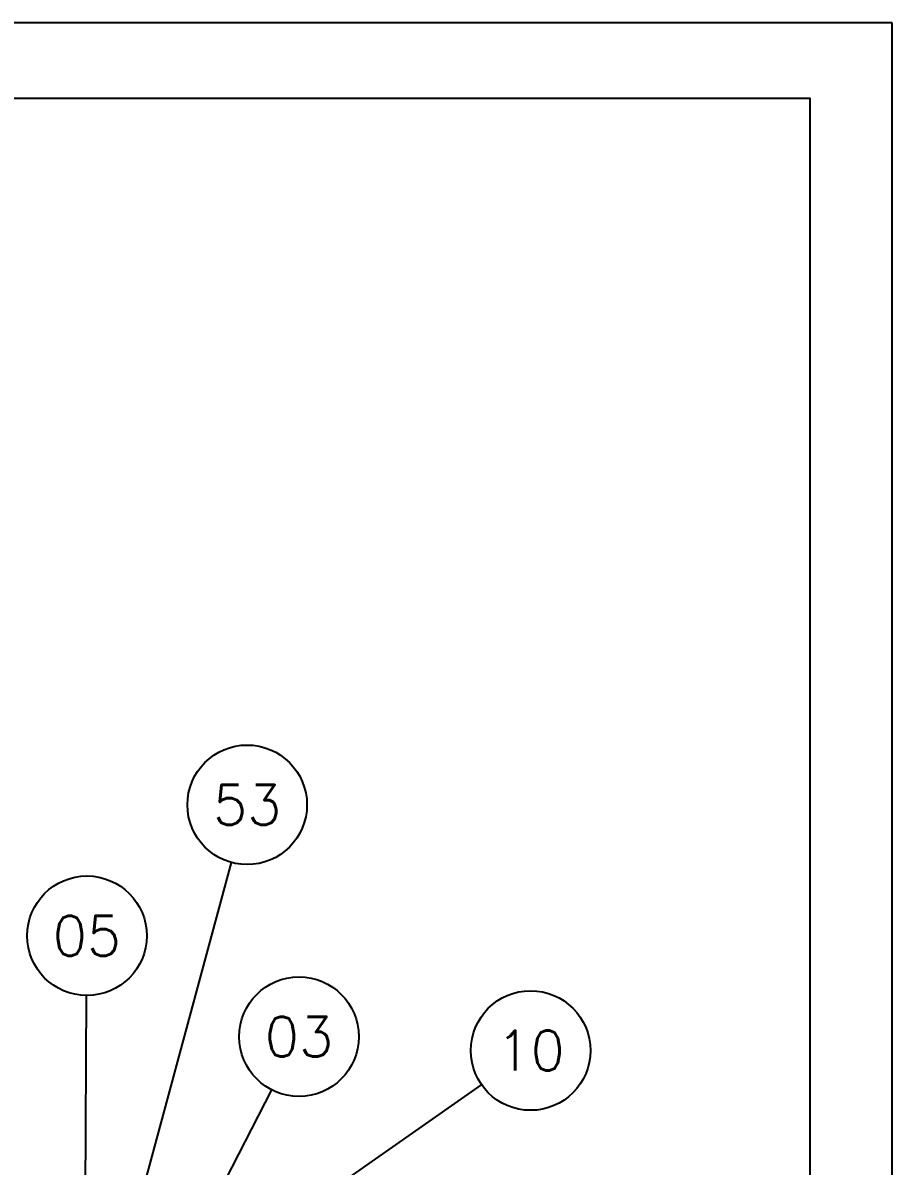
# Model space of a CAD drawing. Header units: millimetres. Extents: x 5606 to 13175, y -3239 to -2051.
# Drawn here: x 6849 to 7286, y -2625 to -2051 of the extents above; entities that cross this region are included whole.
import ezdxf
from ezdxf.enums import TextEntityAlignment as Align

# ---------------------------------------------------------------- set-up
doc = ezdxf.new("R2010")
doc.units = ezdxf.units.MM
doc.layers.add('title_frame', color=7, linetype='Continuous')
doc.layers.add('word_dim', color=253, linetype='Continuous')
doc.styles.get("Standard").update_dxf_attribs({"font": 'romans.shx', "bigfont": 'bigfont.shx'})
doc.dimstyles.new('RS1-4', dxfattribs={"dimscale": 4, "dimtxt": 3.5, "dimasz": 3, "dimexe": 1, "dimexo": 0, "dimgap": 1, "dimtad": 3, "dimdsep": 46, "dimtxsty": 'Standard', "dimblk1": 'OPEN', "dimblk2": 'OPEN', "dimsah": 1, "dimcen": 0, "dimclrd": 256, "dimclre": 256, "dimclrt": 3, "dimadec": 0, "dimazin": 0, "dimtfac": 1, "dimtmove": 0, "dimatfit": 3, "dimldrblk": 'OPEN', "dimfxl": 0, "dimtolj": 1, "dimtzin": 0, "dimarcsym": 0})

# ---------------------------------------------------------------- blocks, each defined once
blk = doc.blocks.new('aa1')
for p, q in [((0, 0), (-1, 0)), ((-0.4, 0.067), (0, 0)), ((-0.4, -0.067), (0, 0))]:
    blk.add_line(p, q)
blk = doc.blocks.new('aa2')
blk.add_circle((0, 0), 1)
blk = doc.blocks.new('*D270')
at = {"layer": 'DEFPOINTS', "color": 0, "linetype": 'Continuous', "ltscale": 2}
for p in [(6988.05, -2560), (6988.05, -2560), (6909.69, -2712.99)]:
    blk.add_point(p, dxfattribs=at)
at = {"layer": 'word_dim', "linetype": 'Continuous', "lineweight": -2, "ltscale": 2}
blk.add_line((6923.37, -2686.29), (6974.38, -2586.7), dxfattribs=at)
at = {"layer": 'word_dim', "linetype": 'Continuous', "lineweight": -2, "ltscale": 2, "xscale": 30, "yscale": 30, "zscale": 30}
for name, p, rotation in [('aa2', (6988.05, -2560), 62.8782168120077), ('aa1', (6909.69, -2712.99), 242.8782168120077)]:
    blk.add_blockref(name, p, dxfattribs=dict(at, rotation=rotation))
at = {"layer": 'word_dim', "color": 3, "linetype": 'Continuous', "ltscale": 2, "insert": (6948.87, -2636.49), "char_height": 0.000004, "attachment_point": 5, "rotation": 62.87822}
blk.add_mtext('\\A1;171.89', dxfattribs=at)
blk = doc.blocks.new('_Open')
at = {"color": 0, "lineweight": -2}
for p, q in [((-1, 0.167), (0, 0)), ((-1, -0.167), (0, 0)), ((0, 0), (-1, 0))]:
    blk.add_line(p, q, dxfattribs=at)
blk = doc.blocks.new('*D272')
at = {"layer": 'DEFPOINTS', "color": 0, "linetype": 'Continuous', "ltscale": 2}
for p in [(6881.64, -2509.35), (6881.64, -2509.35), (6880.61, -2696.26)]:
    blk.add_point(p, dxfattribs=at)
at = {"layer": 'word_dim', "linetype": 'Continuous', "lineweight": -2, "ltscale": 2}
blk.add_line((6880.78, -2666.26), (6881.47, -2539.35), dxfattribs=at)
at = {"layer": 'word_dim', "linetype": 'Continuous', "lineweight": -2, "ltscale": 2, "xscale": 30, "yscale": 30, "zscale": 30}
for name, p, rotation in [('aa2', (6881.64, -2509.35), 89.68536851032539), ('aa1', (6880.61, -2696.26), 269.6853685103254)]:
    blk.add_blockref(name, p, dxfattribs=dict(at, rotation=rotation))
at = {"layer": 'word_dim', "color": 3, "linetype": 'Continuous', "ltscale": 2, "insert": (6881.12, -2602.81), "char_height": 0.000004, "attachment_point": 5, "rotation": 89.68537}
blk.add_mtext('\\A1;186.91', dxfattribs=at)
blk = doc.blocks.new('*D277')
at = {"layer": 'DEFPOINTS', "color": 0, "linetype": 'Continuous', "ltscale": 2}
for p in [(7104.25, -2566.96), (7104.25, -2566.96), (6974.57, -2657.61)]:
    blk.add_point(p, dxfattribs=at)
at = {"layer": 'word_dim', "linetype": 'Continuous', "lineweight": -2, "ltscale": 2}
blk.add_line((6999.15, -2640.42), (7079.66, -2584.14), dxfattribs=at)
at = {"layer": 'word_dim', "linetype": 'Continuous', "lineweight": -2, "ltscale": 2, "xscale": 30, "yscale": 30, "zscale": 30}
for name, p, rotation in [('aa2', (7104.25, -2566.96), 34.9562796305373), ('aa1', (6974.57, -2657.61), 214.9562796305373)]:
    blk.add_blockref(name, p, dxfattribs=dict(at, rotation=rotation))
at = {"layer": 'word_dim', "color": 3, "linetype": 'Continuous', "ltscale": 2, "insert": (7039.41, -2612.28), "char_height": 0.000004, "attachment_point": 5, "rotation": 34.95628}
blk.add_mtext('\\A1;158.22', dxfattribs=at)
blk = doc.blocks.new('*D285')
at = {"layer": 'DEFPOINTS', "color": 0, "linetype": 'Continuous', "ltscale": 2}
for p in [(6962.05, -2443.62), (6962.05, -2443.62), (6897.95, -2680.64)]:
    blk.add_point(p, dxfattribs=at)
at = {"layer": 'word_dim', "linetype": 'Continuous', "lineweight": -2, "ltscale": 2}
blk.add_line((6905.78, -2651.68), (6954.22, -2472.58), dxfattribs=at)
at = {"layer": 'word_dim', "linetype": 'Continuous', "lineweight": -2, "ltscale": 2, "xscale": 30, "yscale": 30, "zscale": 30}
for name, p, rotation in [('aa2', (6962.05, -2443.62), 74.86657682229644), ('aa1', (6897.95, -2680.64), 254.8665768222964)]:
    blk.add_blockref(name, p, dxfattribs=dict(at, rotation=rotation))
at = {"layer": 'word_dim', "color": 3, "linetype": 'Continuous', "ltscale": 2, "insert": (6930, -2562.13), "char_height": 0.000004, "attachment_point": 5, "rotation": 74.86658}
blk.add_mtext('\\A1;245.54', dxfattribs=at)

msp = doc.modelspace()

# ---------------------------------------------------------------- linework, layer by layer
at = {"layer": 'title_frame', "color": 4}
msp.add_lwpolyline([(7285.649, -2051.193), (5605.649, -2051.193), (5605.649, -3239.193), (7285.649, -3239.193)], close=True, dxfattribs=at)
at = {"layer": 'title_frame'}
msp.add_lwpolyline([(5646.949, -2089.043), (7244.349, -2089.043), (7244.349, -3201.343), (5646.949, -3201.343)], close=True, dxfattribs=at)

# ---------------------------------------------------------------- texts
at = {"layer": 'word_dim', "color": 3, "linetype": 'Continuous', "ltscale": 2}
for s, p in [('53', (6962.048, -2443.618)), ('05', (6881.638, -2509.352)), ('03', (6988.053, -2560.002)), ('10', (7104.246, -2566.956))]:
    msp.add_text(s, height=20, dxfattribs=at).set_placement(p, align=Align.MIDDLE_CENTER)

# ---------------------------------------------------------------- dimensions: what is measured, and where the dimension line sits
for p1, p2, picture, middle in [((6897.946, -2680.64), (6962.048, -2443.618), '*D285', (6929.997, -2562.129)), ((6880.611, -2696.259), (6881.638, -2509.352), '*D272', (6881.125, -2602.805)), ((6909.693, -2712.987), (6988.053, -2560.002), '*D270', (6948.873, -2636.495)), ((6974.567, -2657.61), (7104.246, -2566.956), '*D277', (7039.406, -2612.283))]:
    dim = msp.add_aligned_dim(p1=p1, p2=p2, distance=0, dimstyle='RS1-4', override={"dimtxt": 1e-06, "dimasz": 7.5, "dimgap": 0, "dimblk1": 'aa1', "dimblk2": 'aa2', "dimse1": 1, "dimse2": 1}, dxfattribs=at)
    dim.commit()
    dim.dimension.update_dxf_attribs({"geometry": picture, "text_midpoint": middle})

doc.saveas('drawing.dxf')
